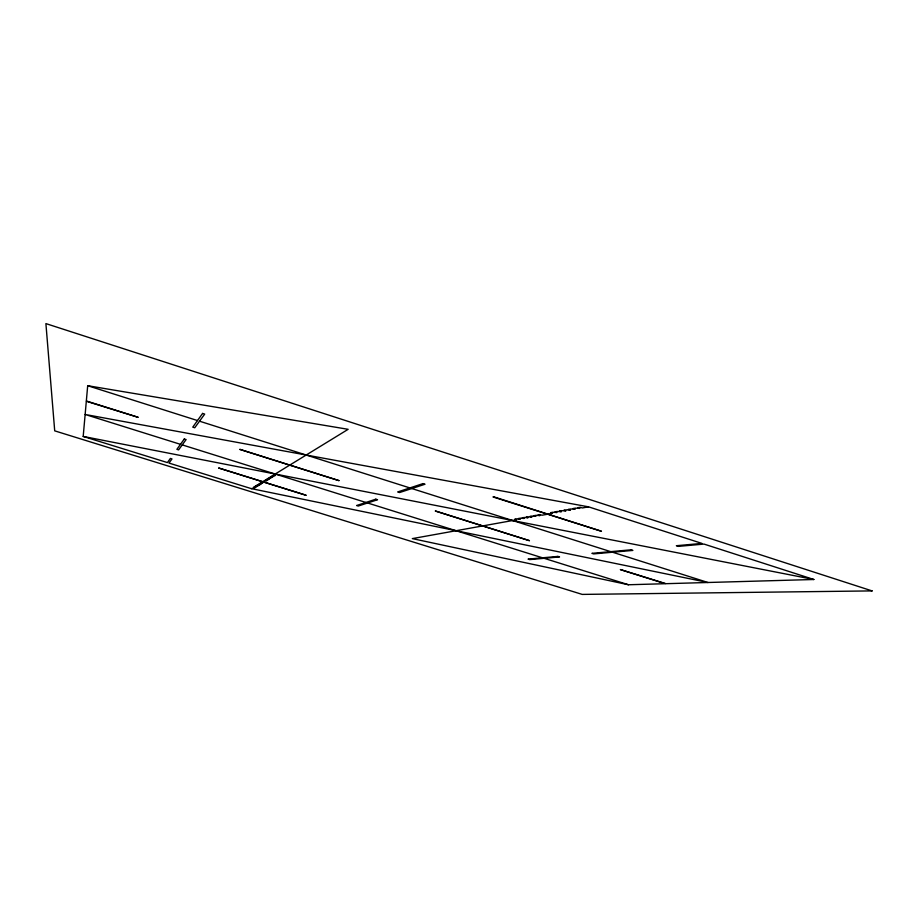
<?xml version="1.0" encoding="UTF-8"?>
<svg xmlns="http://www.w3.org/2000/svg" width="918" height="918" viewBox="0 0 918 918"><rect width="100%" height="100%" fill="white"/><g stroke="black" fill="none" stroke-linecap="round" stroke-linejoin="round"><path stroke-width="1.38" d="M612.558 552.223L708.007 582.505L251.348 488.64L168.981 463.074L171.999 458.931L170.381 458.438L167.42 462.58L83.194 436.429L86.315 401.258L138.216 417.334L86.338 400.982L87.692 385.709L348.14 429.314L289.755 465.105M251.348 488.64L254.997 487.837L253.448 487.355L254.056 486.988L256.225 487.091L254.665 486.609L255.273 486.23L257.465 486.345L255.892 485.851L256.512 485.473L258.727 485.576L257.143 485.083L257.774 484.704L260.001 484.807L258.406 484.314L259.048 483.924L261.297 484.027L259.691 483.522L260.345 483.132L262.605 483.235L260.987 482.73L262.433 481.847M262.651 481.709L264.338 480.676L266.668 480.78L265.015 480.263L265.704 479.839L268.045 479.942L266.392 479.425L267.081 479.001L269.456 479.093L267.781 478.565L268.492 478.14L270.879 478.232L269.192 477.704L269.915 477.268L272.325 477.349L270.626 476.821L271.349 476.373L273.793 476.465L272.084 475.937L272.818 475.478L275.274 475.57L273.564 475.031L289.468 465.277M482.179 526.014L412.32 538.614L628.486 584.755L665.24 583.71L620.338 569.562L665.975 583.687L813.853 579.499L704.026 544.087L678.391 546.371L676.371 545.717L701.926 543.41L588.518 506.839L85.144 414.466L180.467 444.335M482.707 525.922L516.627 519.806L514.734 519.198L516.582 518.865L520.345 519.129L518.441 518.521L520.322 518.188L524.144 518.452L522.216 517.832L524.132 517.488L527.988 517.752L526.06 517.132L527.999 516.788L531.912 517.052L529.961 516.421L531.935 516.065L535.894 516.329L533.932 515.698L535.94 515.331L539.945 515.595L537.959 514.964L540.014 514.596L541.999 515.227L547.243 514.287M547.943 514.149L552.59 513.311L550.559 512.669L552.716 512.267L556.939 512.531L554.897 511.877L557.088 511.475L561.368 511.728L559.303 511.074L561.541 510.66L565.878 510.913L563.801 510.247L566.073 509.834L570.48 510.087L568.38 509.41L570.698 508.997L575.15 509.249L573.039 508.561L575.402 508.136L579.924 508.388L577.789 507.7L580.187 507.264L582.345 507.952L588.518 506.839M83.194 436.429L813.853 579.499M182.234 444.897L365.892 502.456M367.59 502.984L542.504 557.811M544.122 558.316L628.486 584.755M87.692 385.709L197.485 420.547M199.527 421.19L409.898 487.928M411.815 488.537L610.734 551.649M184.288 438.999L176.887 449.338L178.608 449.877L186.113 439.573L184.288 438.999M202.591 413.421L192.769 427.145L194.731 427.765L204.703 414.098L202.591 413.421M218.794 468.042L305.992 495.227L218.794 468.042M239.908 449.395L338.937 480.607L239.908 449.395M375.795 499.185L356.62 505.52L358.249 506.036L377.539 499.736L375.795 499.185M423.003 483.602L397.712 491.945L399.582 492.541L425 484.234L423.003 483.602M435.396 511.016L529.399 540.645L435.396 511.016M493.62 496.787L492.989 496.948L601.462 531.258L493.62 496.787M557.903 556.411L528.057 559.108L529.617 559.601L559.555 556.939L557.903 556.411M630.976 549.813L591.903 553.347L593.671 553.898L632.869 550.421L630.976 549.813M872.1 590.905L582.207 594.405L54.713 430.852L45.9 323.595L872.1 590.905"/></g></svg>
